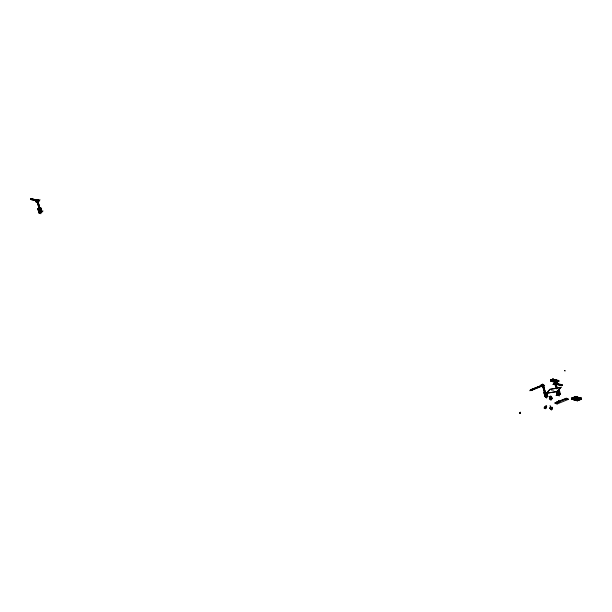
<?xml version="1.0" encoding="UTF-8"?>
<svg xmlns="http://www.w3.org/2000/svg" width="612" height="612" viewBox="0 0 612 612"><rect width="100%" height="100%" fill="white"/><g stroke="black" fill="none" stroke-linecap="round" stroke-linejoin="round"><path stroke-width="0.46" stroke-dasharray="3.06 2.29" d="M550.984 390.762L556.484 389.813"/><path stroke-width="0.92" d="M40.048 211.614L40.338 211.194M545.827 408.518L546.264 408.418M572.067 399.215L571.937 398.443M572.939 399.544L572.35 399.299M574.469 399.713L573.781 399.284M575.203 400.126L575.594 400.279L575.203 400.011M575.494 400.194L576.183 400.439L575.739 399.965M576.542 397.616L576.519 397.058L576.542 397.463L575.012 397.624M575.953 400.317C578.332 401.074 574.813 399.697 576.152 400.447M575.976 398.741L576.711 398.871L576.825 398.091M577.3 397.823L577.124 397.035L575.693 396.607L571.524 398.236L571.868 399.384L576.053 397.287M579.304 398.274L579.082 398.833L579.143 398.022M579.786 398.511L579.702 397.731L580.459 397.938L580.36 399.177L579.541 398.749M579.855 398.519L579.748 398.848M580.145 399.055L579.954 399.774M581.201 398.802C580.038 400.914 581.354 396.92 581.4 399.101L577.108 400.829L576.619 399.292M41.639 211.599L41.746 211.461M41.195 211.744L42.052 211.392M554.503 383.319C554.143 383.931 555.03 384.114 554.403 383.984M544.703 396.033C548.39 397.287 544.619 394.824 545.216 396.247C545.544 397.815 545.705 394.35 547.365 395.398L547.595 396.239L547.151 396.347L546.914 395.505M547.855 396.545L545.56 396.928L547.855 396.545L547.618 395.704L546.807 395.474C543.226 400.019 545.583 385.43 547.197 396.836M554.403 383.9C553.776 383.586 554.464 384.267 554.9 384.053M557.631 394.365L558.037 395.046M545.43 396.025L545.246 396.354M547.12 395.696L545.284 396.53M39.482 212.632L39.153 213.129L37.791 208.922L40.43 207.835L41.769 211.698L41.318 211.821M554.373 383.961L553.883 383.969M557.685 402.26L556.905 402.336M542.477 385.606C543.487 384.267 540.779 385.047 542.507 386.577L544.091 386.486L543.64 384.879L542.056 384.971L542.546 386.44M543.051 384.711C540.595 386.042 543.785 384.344 544.06 385.445M41.195 211.553C42.947 211.278 39.849 210.979 41.249 212.341M572.549 398.71L572.205 398.534L572.419 398.909M574.27 397.808C576.037 397.846 569.871 397.632 572.212 398.481M577.56 398.772L577.95 397.754L577.154 397.479M38.327 209.075L38.502 209.082M542.439 385.002C541.115 385.606 544.007 385.705 542.484 384.749M542.645 385.208C541.383 385.346 544.114 384.749 542.867 385.193L542.064 384.634L542.584 385.506M542.347 384.994L542.186 385.384L542.377 384.504M542.484 384.65L542.11 384.527M545.3 396.117L546.325 395.979L545.552 395.872M545.353 396.828L546.325 396.041L545.636 395.972M545.782 395.895C546.745 395.704 545.537 397.272 546.118 396.301M556.767 391.382L557.119 393.256M542.66 385.055L542.408 385.598M543.739 385.965L543.991 385.422M557.325 394.686L557.907 394.824L557.272 394.87L557.172 394.136L557.494 395.467L556.094 391.374L556.637 391.519M565.09 370.91L564.601 370.742M572.97 398.175L573.459 398.856L573.957 398.052M574.599 399.705L574.829 398.703M575.043 397.479L574.676 398.412L574.01 398.068M575.884 398.741L575.372 399.391L574.767 398.879M576.841 398.603C578.34 395.689 575.081 399.33 574.591 398.083M577.238 398.657L577.644 399.338L578.516 398.871M576.887 398.045L577.751 398.519L577.736 397.15L575.632 396.553L571.539 398.313L575.762 396.66L577.858 397.127L575.731 396.599L574.844 396.951M579.044 399.345C579.549 400.761 577.743 399.728 578.026 400.363M578.875 398.71L578.241 399.506L577.751 398.519M579.036 399.644L578.286 400.08M581.148 399.108C580.52 400.095 580.015 398.381 580.008 399.613M580.207 399.231L580.061 399.667M578.875 397.448L580.972 398.052L580.956 399.384M574.209 398.687L574.63 399.215L575.464 399.024M580.444 399.131L580.581 398.733M38.678 200.797L38.288 200.109M41.578 211.461C42.167 213.542 41.899 207.766 40.124 207.805L37.829 208.906L39.528 209.579L40.3 209.258L40.644 210.474L39.214 211.025M39.451 212.609L39.344 213.129M40.124 211.102L40.407 212.395L40.14 211.844M41.05 211.324L41.241 211.821M554.648 384.665L553.646 383.9L553.829 383.364L553.975 384.26L554.732 384.604L554.365 383.495L553.699 383.426M556.392 382.569L556.186 381.796L556.285 382.179M556.308 382.171C556.117 382.148 556.216 381.161 556.201 383.013M556.186 382.99L556.407 382.339L556.859 382.554M36.598 201.203L36.491 201.027M37.715 199.971L38.686 200.545M38.082 200.507L38.877 200.522M39.176 212.395L38.242 209.166L40.973 207.988L41.807 212.135M38.242 209.289C40.055 207.835 40.009 210.1 37.829 209.075M543.984 392.95L544.542 392.866M543.708 386.463L545.422 392.575L543.9 392.827L545.024 396.591M554.679 382.768L555.229 383.104L554.694 382.852M554.885 382.714L554.403 383.166L555.421 385.109M555.291 384.971L556.798 384.252M556.178 382.921L556.262 382.676M555.719 382.454C561.082 381.085 557.647 379.333 558.764 381.597M557.601 390.609L558.695 390.135L559.766 393.899M550.708 406.934L550.257 407.301L551.267 407.477L549.836 408.135L550.655 408.334L549.836 408.135M558.381 394.908C556.637 392.567 558.075 399.055 556.231 391.32L556.767 391.466L557.494 395.467M557.54 394.87L557.693 395.413M39.788 211.675L40.032 211.224L40.14 211.622M541.681 385.384L542.308 385.07L542.27 385.56M550.356 398.71C552.093 397.609 548.727 400.661 550.945 398.091M575.112 397.724L575.816 397.915L575.617 396.913M577.881 398.068L577.804 397.211L577.124 397.035M579.22 398.435L579.059 398.856M38.212 200.254L38.296 201.057L37.47 199.902C39.352 199.512 33.859 200.308 35.963 201.845L36.628 201.914M41.012 211.446L41.57 212.578L41.387 212.035M41.517 211.752L41.195 212.295M557.792 402.168L556.453 402.451M558.618 394.748L558.909 394.266M546.156 395.704C546.493 396.354 544.68 396.041 545.736 396.438M576.565 398.879L576.917 398.466M579.778 398.588L579.618 399.039L579.021 398.794M580.574 398.894L580.444 398.236M547.312 395.826L547.595 396.239M572.587 398.779L572.212 398.772M575.777 399.659L575.418 399.475L575.754 399.766M545.95 396.461L545.001 392.292L543.984 392.713M572.924 398.167L573.291 397.708M572.931 398.787C572.756 400.049 571.157 398.198 571.868 399.384M575.219 398.871L575.203 398.282M577.636 398.121L577.659 397.854M577.085 399.873L577.192 400.577L577.988 400.34M580.283 398.657L580.375 399.246L580.903 398.749M556.691 402.887L555.826 402.673L556.507 402.489M557.157 402.375L557.784 402.138L557.104 402.252M557.846 402.252L556.874 402.359M557.333 402.015L557.54 402.757M557.693 402.711L557.563 402.115M557.861 402.635L557.501 401.946M558.511 401.541L559.429 401.763L558.534 401.48L558.664 401.847M558.634 401.051L559.108 401.809M558.802 401.633L559.299 401.77M549.897 399.146L550.678 398.963M35.787 200.682L35.932 201.83L38.686 200.591M38.938 200.943C39.681 202.603 37.669 196.873 38.265 200.851M557.563 390.976L559.238 390.288L560.255 394.342L559.75 393.753M550.639 407.424L550.418 406.904M519.94 412.733L520.2 413.429L519.94 412.733L520.445 412.825M556.813 380.197C557.563 382.194 557.647 380.067 555.122 379.654M545.07 407.454L544.588 407.324L545.032 406.827M546.248 406.429L545.277 406.666L546.776 406.269L545.973 406.674M545.491 408.732L544.948 408.556M545.789 406.965L545.973 406.628M545.315 406.911L544.894 406.881L546.447 406.636M550.425 407.34L550.349 406.995M558.205 393.164L559.307 392.896L558.45 393.325M558.312 393.531L558.978 393.562M542.569 386.486L541.237 386.141L542.523 386.432M38.311 201.103L38.663 200.866L38.296 201.057M575.892 397.754C575.372 396.706 578.501 396.997 577.797 398.397M576.504 397.953L576.611 397.44M572.801 398.894L572.304 399.177M573.765 398.588L573.406 397.739M575.923 397.808L575.731 396.599M574.569 398.68L574.806 399.177L578.998 397.555L579.166 398.703L578.531 398.794M39.482 211.423L41.471 211.66M40.208 210.857L39.528 210.903M576.45 397.915L575.525 397.938M577.2 398.121L577.766 398.282M580.023 399.644L579.686 399.881M541.658 385.376L542.125 385.116M546.547 393.248L549.913 389.232L560.921 387.335L557.616 391.565L546.547 393.248L557.547 391.343L560.921 387.335M546.608 393.462L549.981 389.454L560.982 387.557M550.372 407.232L550.456 406.758M557.325 402.168L556.905 402.382L557.501 402.199M577.154 398.183L577.697 398.404M574.133 397.479L575.073 397.777M572.763 399.399L573.521 398.649M576.42 398.733L575.594 400.202M576.535 400.24L577.047 398.695M546.164 396.01L545.384 396.232M39.841 211.691L39.673 211.507M558.764 393.562L558.863 393.929L558.442 392.621M39.489 210.589L39.681 210.207L40.882 210.75L40.3 210.681M541.084 384.986L541.276 386.18M550.731 380.006L551.565 381.284M554.074 380.251L551.037 381.154L550.716 379.953L553.233 379.019L554.013 379.486L553.937 380.312L553.638 379.241M547.258 394.342L546.34 393.187L544.864 393.799M551.267 397.785L551.672 397.899L549.706 398.091M550.915 398.121L550.731 398.496M550.593 398.657L550.494 399.101M557.846 392.514L557.387 392.896L558.419 393.386M557.723 392.789L558.282 392.407L557.937 391.19L557.165 391.504L557.509 392.72L558.282 392.407M558.358 393.08L558.924 392.782M558.672 393.417L558.557 393.7M38.028 199.719L38.655 200.675L38.235 200.529M560.072 394.434L558.963 390.395M39 200.943L39 199.994L38.105 199.703M39.352 208.845L38.288 209.235M552.751 380.626L552.988 381.789L552.613 380.679L554.786 381.077L554.732 382.263L557.394 381.192L555.497 380.756M552.812 380.626L554.441 381.169L557.088 380.083L555.26 379.593L555.635 380.702M554.135 384.076L554.418 383.678M546.156 396.002L546.233 396.454M35.664 200.644L36.1 201.784L36.682 201.876L36.644 201.317M551.068 381.092C551.236 381.919 551.993 380.09 550.586 380.106L550.899 381.207L553.875 380.312M549.561 398.343L551.672 397.899M551.71 397.272L551.137 397.341L550.792 396.117L549.316 396.729L550.066 398.06L549.385 398.305L551.473 397.196L551.611 397.67M558.802 393.042L558.45 393.187L558.779 392.858M546.417 406.766L546.026 406.766M38.602 200.346L38.854 200.468M542.178 385.575L530.558 390.571L530.696 389.997L540.901 385.812M574.286 397.456L574.729 397.402M545.567 395.383L546.485 395.145L545.988 395.704M546.195 395.383L546.592 395.528L545.942 395.91M545.33 396.063L545.674 396.959M556.484 402.926L555.857 402.788M557.264 381.291L556.889 380.128M556.002 384.152C557.616 384.451 557.494 382.324 556.27 382.393M558.603 393.539L559.07 394.939L558.863 394.488M546.394 407.079L546.478 406.743M575.632 400.003L577.055 400.355L576.902 399.797M571.631 398.902L571.761 399.353L575.938 397.639L575.693 396.607M571.807 398.902L572.457 399.078M573.911 399.942L574.018 399.628M574.997 400.248L579.281 398.565L578.967 397.494L579.281 398.565C577.988 400.302 573.337 400.37 575.479 399.261M575.043 399.797L574.783 399.208M575.861 397.479L577.827 397.142L576.374 396.775M38.166 200.399L38.64 200.629M31.304 198.671L37.171 200.3L37.34 200.889L30.883 199.588L30.669 198.854L31.35 198.571L37.217 200.201L37.424 200.935L30.929 199.489L30.761 198.9M30.845 199.191L31.388 198.969M30.883 199.588L31.556 199.313L31.35 198.571M36.544 200.476L37.217 200.201M36.628 200.522L37.171 200.3M37.776 200.468L37.263 199.986L37.875 200.017M36.988 200.705L38.036 200.277M35.856 201.593L40.071 199.856M36.246 200.82L36.705 202.427L37.845 201.975L39.925 208.187L38.204 202.075M39.673 207.889L38.021 201.883L38.64 201.906L38.189 200.3M38.021 201.883L38.64 201.906M38.541 202.365L37.921 202.335L38.434 201.998M39.244 208.47L39.925 208.187M41.012 208.134L39.069 208.233M38.74 209.358L40.3 209.258M38.151 209.664L40.522 208.692M38.587 210.505L39.596 210.084M39.65 210.375L40.537 210.008M39.428 210.559L40.882 210.75M39.145 210.796L39.918 210.482M39.918 211.232L38.908 211.653L39.482 211.813M38.977 211.668L39.994 211.255M40.17 211.553L39.053 212.012L39.834 212.226M39.528 211.959L39.015 211.813L40.583 211.385L41.394 212.525M40.285 211.76L39.145 208.593M38.808 212.54L37.959 208.975L38.602 208.96M38.686 212.777L39.16 212.54M40.4 212.066L43.031 210.987M40.224 212.341L40.82 212.226M38.319 209.105L39.283 212.854L40.407 212.395M40.132 212.647L40.675 212.532M39.229 213.167L38.938 212.479M41.478 212.234L41.57 212.578M41.417 211.607L41.876 212.081M41.371 212.662L39.283 212.854M550.586 380.106L552.888 379.111L553.202 380.213M550.869 380.503L552.973 379.639M542.064 384.634L542.943 384.344L545.17 392.46L544.757 392.346M550.815 380.947L551.381 380.84M551.481 380.672L554.25 379.539M555.321 379.593L555.558 380.664M552.445 381.398L552.942 381.069M553.103 381.123L555.872 379.991M554.189 381.008L556.56 380.029M552.988 381.789C555.948 384.045 553.699 379.463 554.908 382.202M543.502 386.325L542.615 386.608L542.829 387.006M554.939 381.636L558.037 380.35L558.351 381.452L557.968 380.327L556.576 380.848L556.882 381.957M542.722 386.975L543.494 386.662M555.681 381.834L557.777 380.97M554.51 382.707L555.122 382.737M555.734 382.217L559.024 380.863M558.351 381.452L555.711 382.538L555.535 381.375C554.839 382.921 557.44 382.798 556.262 381.551M554.816 382.99L556.346 382.645M556.277 382.607L555.773 382.462M555.122 383.686L555.329 383.25M552.766 384.451L554.441 383.77M556.423 382.944L556.951 382.73M556.3 383.158L557.18 383.571L554.724 384.65M554.679 384.604L553.761 383.426M554.862 384.772L555.482 384.795M555.788 385.086L555.176 385.055M561.954 384.711L561.273 384.986L561.479 385.721L562.16 385.445L561.954 384.711L556.874 383.426M561.984 385.101L561.525 385.621L555.665 384.007M544.848 392.835L545.529 392.56L543.418 386.379L542.875 386.6L544.596 392.72M545.269 393.906L546.753 393.302M545.2 395.015L547.021 394.266L547.151 394.74M546.745 394.625L547.434 394.38M545.33 395.467L546.807 394.855M559.643 393.799L558.458 390.081M557.876 390.685C560.929 390.188 557.195 390.158 559.276 390.433M545.644 396.155L547.074 395.551L546.302 392.789L544.94 392.552M556.951 392.116L559.322 391.137M545.782 396.989L545.338 397.096L545.101 396.255M546.585 398.129L546.524 396.714M557.387 392.896L559.123 392.843M557.555 392.988L560.018 391.971M557.631 393.172L559.246 392.674L558.993 393.019M556.025 395.451L559.223 394.212L560.011 394.426L559.773 393.585L557.486 393.86L557.723 394.702M557.876 394.319L558.022 394.709M557.073 394.839L557.792 394.564M557.869 393.83L558.106 394.671L557.364 394.962M560.378 393.661L560.041 393.837M551.198 397.555L551.886 397.31M559.07 394.939L557.586 394.778M558.894 394.885L560.141 394.38L559.689 394.067M550.058 399.093L552.07 398.634L550.639 399.391L550.058 399.093L552.07 398.634M550.096 399.238L552.116 398.779M555.015 402.841L566.199 398.244L568.143 398.787L568.311 399.376L557.127 403.974L555.183 403.438L555.015 402.841L555.948 403.101M555.826 402.673L559.207 401.602M544.588 407.324L544.986 408.594M555.359 402.941L566.613 398.412M557.846 402.038L555.834 402.841M566.689 398.42L566.934 398.519M556.002 402.956L557.869 402.206M544.183 408.005L544.665 407.844L544.144 408.036M555.183 403.438L566.368 398.84L568.311 399.376M550.111 407.768L552.407 407.363L551.718 407.607L552.468 408.938L552.131 407.722M551.596 407.156L552.468 407.584M549.905 408.357L550.961 408.036M551.718 407.607L552.407 407.363M550.242 408.219L550.586 409.436L552.062 408.824M550.586 409.436L552.468 408.938M541.498 385.728L530.543 390.632L530.336 389.898L541.452 385.445M541.735 385.522L530.336 389.898M529.648 390.716L530.619 390.318M533.205 389.255L542.699 385.361M530.849 390.647L541.957 386.203M543.991 392.988L545.552 392.453M542.645 383.976L545.139 393.172L546.241 392.843M575.081 399.078L578.967 397.486L581.102 398.022L578.967 397.494L574.76 399.139M573.872 399.934L578.156 398.198L577.766 397.219L576.466 396.836L577.3 397.746M578.738 398.029L581.102 398.022M579.556 398.397L580.536 398.565M556.063 403.216L556.277 402.352L556.484 403.201M546.126 406.253C547.885 405.442 544.213 406.1 545.56 406.383M579.832 398.259L579.778 398.358M578.998 397.555L580.36 397.93C580.222 399.039 581.033 397.043 581.125 398.81M581.056 398.573L580.796 398.274M545.896 407.286L546.455 407.232M577.147 397.066L577.338 397.571M556.117 402.574L556.002 403.285M545.973 396.033L545.422 396.232M552.888 379.058L553.409 380.182L553.095 379.073M554.633 381.131L555.099 382.186M40.124 207.805L41.31 211.744M542.178 384.543L540.932 385.055L541.521 385.231M546.96 397.165L546.294 396.821M577.307 397.502L577.82 397.678M576.994 398.351L576.382 398.144M577.889 399.215L577.384 399.039M577.621 399.988L578.271 400.011L578.501 399.315M557.723 401.985L557.907 402.619M573.765 397.922L572.388 398.098M576.313 397.479L577.804 397.211L575.976 397.517M556.476 402.428L556.66 403.132M558.19 381.505L558.787 381.574M555.03 383.372L555.482 383.334L554.403 383.166M574.247 399.835L573.23 399.361M576.909 400.577L577.491 400.806L577.147 400.592M39.642 211.454L40.04 211.362M578.738 397.808L579.235 398.282M542.446 385.292L542.048 385.193M38.602 200.943L38.158 199.703M520.338 412.419L520.361 412.281M520.2 413.429L520.047 412.649L520.414 412.962M520.292 413.138L519.871 412.947L520.292 413.146M558.366 392.353L558.832 392.46L558.71 392.047M574.087 399.804L573.207 399.475M579.159 398.114L581.109 398.657M556.583 383.495L557.211 383.586M557.081 383.831L560.523 384.803M556.201 383.785L562.229 385.353M556.293 383.831L562.16 385.445M555.612 384.107L561.479 385.721M519.795 413.215L520.024 412.633M36.758 200.644L37.324 200.568M30.669 198.854L34.111 199.826M30.6 198.938L33.867 199.841M35.695 200.346L37.531 200.858M37.562 202.312L38.992 208.355M37.531 202.35L38.885 208.371M36.705 202.427L37.11 202.541L36.659 200.927M39.306 208.814L39.872 208.983M38.021 208.669L38.556 208.814M40.086 211.408L40.599 211.568M558.473 380.465L557.83 380.381L558.213 381.513M552.888 379.111L553.126 380.197M557.7 380.442L558.006 381.544M555.941 384.367L556.331 384.428M543.372 385.193L542.959 385.346L543.754 385.56M541.513 384.94L543.984 385.155M542.507 386.577L543.318 386.807M557.937 391.19L558.718 391.405L559.062 392.621M557.165 391.504L557.945 391.718M559.812 393.73L557.968 393.784M544.489 392.506L545.606 392.812M547.495 394.602L546.684 394.403L546.34 393.187M550.792 396.117L551.947 397.532M545.292 394.679L545.766 394.809M549.316 396.729L549.729 396.844M549.752 397.609L550.219 397.739M549.324 398.083L550.134 398.282M550.196 398.511L549.721 398.167M558.81 400.982L558.756 401.87M556.438 402.222L556.698 403.117M555.956 402.444L556.622 402.619M551.657 407.385L552.07 407.5M550.027 407.99L550.861 408.219L550.104 405.526M544.259 407.454L544.741 407.592M579.136 397.823L579.755 397.961M577.108 400.829L576.267 399.452M580.36 397.93L580.995 398.121M520.506 412.473L520.208 412.236M564.57 370.574L565.075 370.796M556.736 382.523L557.058 383.724M556.713 383.441L556.354 383.013M545.139 393.172L546.156 392.751M579.472 399.766L579.136 399.345M572.197 399.139L571.96 398.741M575.9 400.279L576.03 399.299M545.223 393.133L546.256 392.881M36.353 201.08L36.498 201.272M40.95 211.798L41.188 212.609M542.561 384.481L542.729 385.078M566.536 398.481L566.697 398.932M566.444 398.458L566.536 398.932M566.199 398.244L566.368 398.84M562.068 385.399L561.908 384.81L561.801 385.514M555.834 380.649L556.147 381.75M558.986 393.371L559.223 394.212M555.941 382.531L556.392 384.145M556.231 384.451L557.318 387.924M555.926 384.305L557.172 388.735M558.389 393.401L558.542 393.952M558.664 394.373L559.146 396.079M558.45 394.128L558.687 394.969M555.398 384.588L556.385 388.084M554.717 382.622L556.277 388.107M558.741 400.99L558.978 401.862M558.695 401.013L558.94 401.877M551.764 379.517L552.078 380.626M556.958 403.384L557.127 403.974M556.117 402.375L556.354 403.254L555.987 402.436M550.448 398.534L550.976 400.432M551.397 410.117L550.655 408.158L550.991 409.55M546.807 395.474L547.036 396.316M545.988 395.604L546.179 396.27M545.827 395.451L546.103 396.423M543.41 387.557L544.389 391.053M543.38 387.595L544.359 391.091M542.775 386.623L544.489 392.736M544.764 407.225L545.162 408.632M37.676 200.101L38.235 201.799M40.369 211.469L40.606 212.31M39.512 209.044L39.857 210.26M40.514 212.486L40.882 213.779M37.493 202.075L39 207.598M36.827 200.155L37.141 201.256M38.77 209.151L39.413 211.438M31.028 198.785L31.197 199.374M574.875 399.797L575.104 400.279M542.232 385.935L542.393 386.486M541.674 385.782L541.834 386.333M530.535 390.02L530.703 390.609M578.937 397.509L579.174 398.534"/></g></svg>
